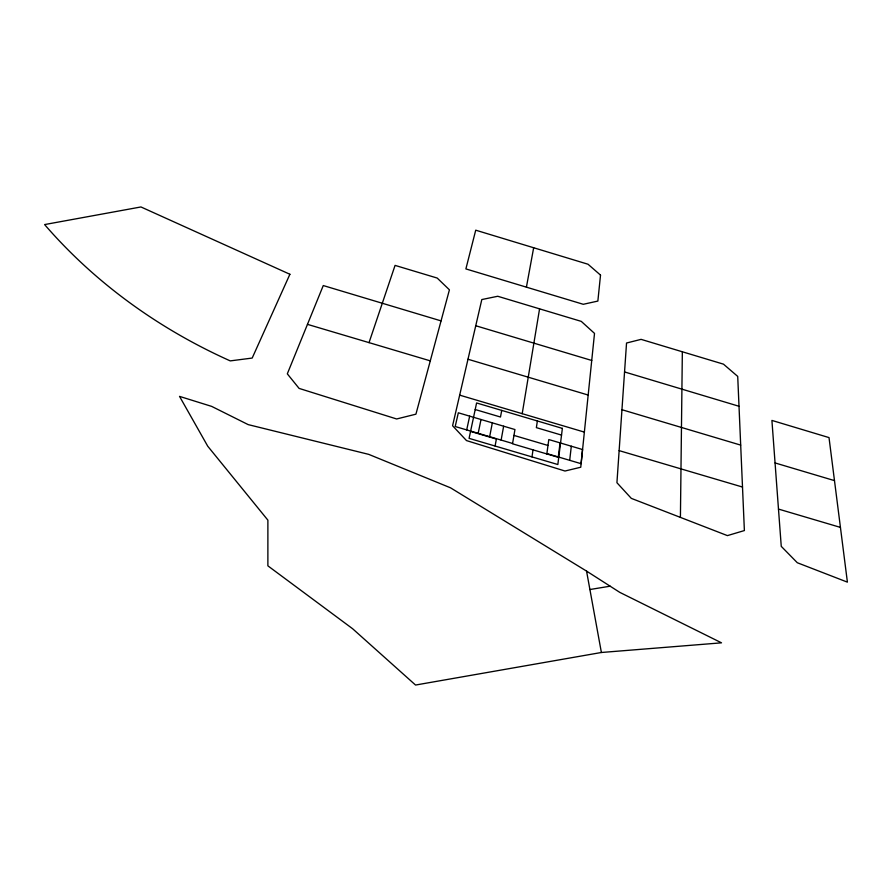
<?xml version="1.0" encoding="UTF-8"?>
<svg xmlns="http://www.w3.org/2000/svg" width="892" height="892" viewBox="0 0 892 892"><rect width="100%" height="100%" fill="white"/><g stroke="black" fill="none" stroke-linecap="round" stroke-linejoin="round"><path stroke-width="1.34" d="M682.347 351.771L680.418 517.393L727.415 535.613L744.385 530.562L737.717 376.402L723.479 364.159L641.08 339.361L626.541 343.019L616.929 482.717L631.313 498.372L680.418 517.393M588.174 395.045L580.759 467.23L564.993 471.021L466.494 440.581L452.578 425.74L481.814 299.556L497.736 296.267L581.272 321.376L594.518 333.396L588.174 395.045L467.977 359.242M569.698 460.317L571.315 446.212M558.292 456.96L560.064 442.889M546.829 453.928L548.803 439.555L582.554 449.535L581.082 463.684L546.874 453.582M531.978 456.905L533.026 449.858M537.374 420.968L536.371 427.636L561.536 435.095M522.199 413.687L539.571 308.844M501.126 440.079L503.645 426.198M526.414 287.157L533.661 247.742M495.082 446.022L496.387 439.042L470.552 431.416M501.728 410.409L500.49 417.021L475.202 409.528M489.663 436.701L492.328 422.853M478.179 433.311L481.011 419.508M466.694 429.922L469.671 416.151M441.061 320.886L323.272 285.552L287.313 373.837L299.088 388.399L396.639 418.972L415.928 414.178L449.423 289.822L437.203 278.059L395.067 265.392L369.032 342.628L307.461 324.353M601.386 652.487L415.549 685.045L352.619 628.737L267.879 565.84L267.89 520.159L207.747 446.223L179.537 396.382L211.672 406.395L248.177 424.614L368.742 454.374L450.516 487.812L586.546 571.092L619.784 592.366L721.505 642.831L601.386 652.487L586.546 571.092M589.768 589.545L610.173 586.189M619.148 450.627L742.512 487.043M512.577 443.458L455.199 426.521L458.332 412.795L514.952 429.543L512.521 443.803L558.738 457.451M459.659 395.134L584.371 432.107M778.482 509.076L781.258 546.361L797.314 562.74L847.4 582.142L829.014 437.593L771.914 420.422L778.482 509.076L840.431 527.395M513.948 435.407L547.989 445.465M621.958 409.718L740.683 445.108M775.092 462.948L834.477 480.621M369.032 342.628L430.29 360.859M475.737 325.736L591.742 360.468M624.545 371.942L739.011 406.273M600.517 275.104L597.863 301.072L583.279 304.295L465.892 268.916L475.726 230.181L588.018 264.233L600.517 275.104M562.373 428.383L557.846 464.531L469.08 438.362L476.596 402.961L562.373 428.383M289.9 274.268L252.191 358.06L230.259 360.892C159.534 329.215 95.388 283.333 44.6 224.572L140.947 206.955L289.9 274.268"/></g></svg>
